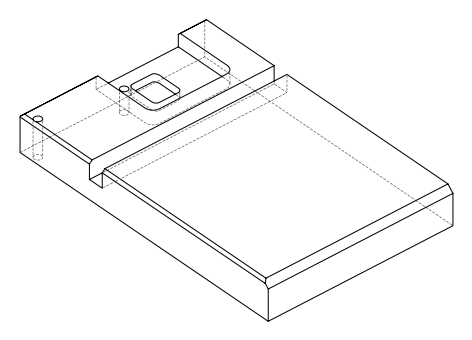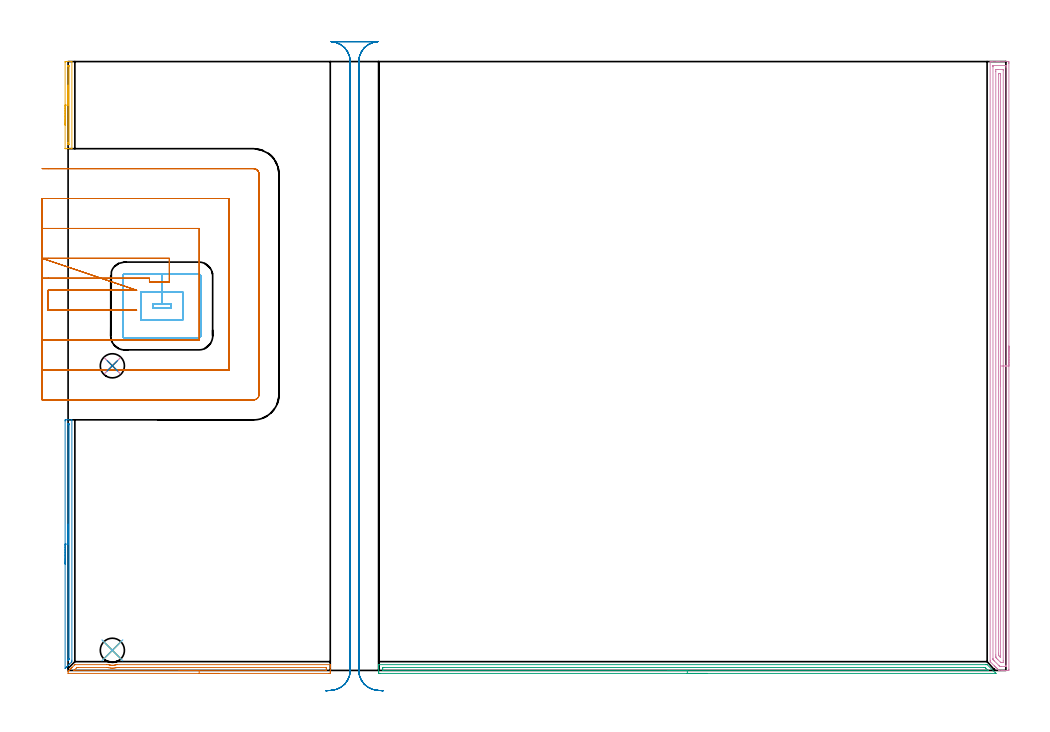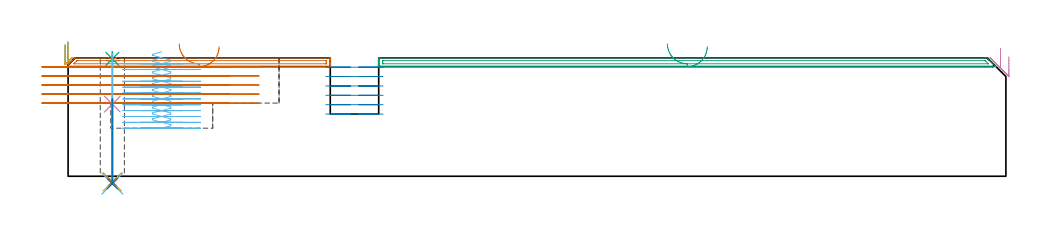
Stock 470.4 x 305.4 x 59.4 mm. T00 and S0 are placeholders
(PLAN: 14 operations, 7 tool changes, 51.7 min)
(1 AREA_MILL | FG_CHAMFER_SURFACE | UGT0205_001 | 2.25 min | 1304 mm3)
(2 AREA_MILL_1 | FG_CHAMFER_SURFACE_1 | UGT0205_001 | 2.12 min | 722 mm3)
(3 AREA_MILL_2 | FG_CHAMFER_SURFACE_2 | UGT0205_001 | 5.09 min | 3057 mm3)
(4 AREA_MILL_3 | FG_CHAMFER_SURFACE_3 | UGT0205_001 | 9.93 min | 13433 mm3)
(5 AREA_MILL_4 | FG_CHAMFER_SURFACE_4 | UGT0205_001 | 0.85 min | 259 mm3)
(6 MILL_RECTANGULAR_POCKET | POCKET_RECTANGULAR_STRAIGHT | NXT0201_011 | Follow Part, ap 3, ae 75% | 7.1 min | 77949 mm3)
(7 MILL_SLOT | SLOT_PARTIAL_RECTANGULAR | UGT0201_136 | Follow Part, ap 5, ae 75% | 14.9 min | 274937 mm3)
(8 MILL_RECTANGULAR_SLOT | SLOT_RECTANGULAR | UGT0201_136 | Follow Part, ap 5, ae 75% | 8.5 min | 209275 mm3)
(9 SPOT_DRILL | STEP1HOLE | NXT0321_9005460120000 | 0.03 min | 57 mm3)
(10 SPOT_DRILL_1 | STEP1HOLE_1 | NXT0321_9005460120000 | 0.03 min | 71 mm3)
(11 DRILL_THROUGH_HOLE_INTO_CENTER | STEP1HOLE | NXT0301_042 | 0.26 min | 2272 mm3)
(12 DRILL_TO_ENLARGE_THROUGH_HOLE | STEP1HOLE | NXT0301_092 | 0.26 min | 4488 mm3)
(13 DRILL_THROUGH_HOLE_INTO_CENTER_1 | STEP1HOLE_1 | NXT0301_042 | 0.17 min | 1418 mm3)
(14 DRILL_TO_ENLARGE_THROUGH_HOLE_1 | STEP1HOLE_1 | NXT0301_092 | 0.18 min | 2784 mm3)
(TOOL UGT0205_001 | Chamfer Mill 20 x 3 x 45 deg. | D20 FL50 Z2)
(TOOL NXT0201_011 | ENDMILL 12mm [2P460-1200-NA 1630] | D12 FL38 Z6)
(TOOL UGT0201_136 | Carbide End Mill 20.0 | D20 FL30 Z4)
(TOOL NXT0321_9005460120000 | NC Spot Drill, 142deg, 12mm, Carbide, Uncoated | D12 PA142 FL30 Z2)
(TOOL NXT0301_042 | Carbide Drill 7.1mm [860.1-0710-057A1-MM 2214] | D7.1 PA140 FL85 Z2)
(TOOL NXT0301_092 | Carbide Drill 12.1mm [860.1-1210-061A1-MM 2214] | D12.1 PA140 FL77 Z2)
(OP 1 AREA_MILL)
G17 G21 G94 G90
T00 M6
G54
G17 G0 G90 X75.75 Y-1.5 S1061 M3
G43 Z69.4 H0
Z65.
G94 G1 X75.712 Z64.128 F250.
X75.598 Z63.263
X75.409 Z62.412
X75.147 Z61.58
X74.813 Z60.774
X74.41 Z60.
X73.942 Z59.264
X73.41 Z58.572
X72.821 Z57.929
X72.178 Z57.34
X71.486 Z56.808
X70.75 Z56.34
X69.976 Z55.937
X69.17 Z55.603
X68.338 Z55.341
X67.486 Z55.152
X66.622 Z55.038
X65.75 Z55.
X0.159
X0.045 Y-1.495 Z55.004
X0.01 Y-1.493 Z55.006
X0. Y-1.316 Z55.183
Y-0.621 Z55.878
X0.002 Y-0.555 Z55.944
X0.01 Y-0.492 Z56.005
X0.159 Y-0.34 Z56.157
X0.317 Y-0.181 Z56.314
X0.474 Y-0.025 Z56.473
X0.605 Y0.106 Z56.604
X0.757 Y0.26 Z56.755
X0.909 Y0.41 Z56.907
X1.051 Y0.552 Z57.05
X1.198 Y0.7 Z57.195
X1.343 Y0.844 Z57.342
X1.497 Y0.998 Z57.496
X1.638 Y1.14 Z57.636
X1.778 Y1.279 Z57.776
X1.943 Y1.444 Z57.942
X2.079 Y1.581 Z58.077
X3.282 Y2.784 Z59.28
X3.405 Y2.894 Z59.391
X3.728 Y2.9 Z59.4
X19.349 Y2.898 Z59.398
X20.136 Y2.891 Z59.39
X20.188 Y2.886 Z59.384
X20.238 Y2.878 Z59.376
X20.675 Y2.757 Z59.257
X20.74 Y2.74 Z59.239
X21.13 Y2.66 Z59.155
X21.187 Y2.647 Z59.143
X21.372 Y2.622 Z59.118
X21.632 Y2.588 Z59.081
X21.716 Y2.582 Z59.073
X21.953 Y2.563 Z59.056
X22.022 Y2.557 Z59.05
X22.068
X22.202 Y2.56 Z59.047
X22.358 Y2.558 Z59.051
X22.514 Y2.564 Z59.061
X22.525 Z59.062
X22.97 Y2.611 Z59.106
X23.274 Y2.66 Z59.158
X23.417 Y2.684 Z59.182
X23.746 Y2.761 Z59.26
X23.861 Y2.789 Z59.287
X24.079 Y2.851 Z59.35
X24.194 Y2.886 Z59.384
X24.244 Y2.887 Z59.386
X24.494 Y2.894 Z59.394
X131.341 Y2.9 Z59.4
X131.49 Y2.894 Z59.393
X131.5 Y2.588 Z59.087
Y2.206 Z58.706
Y1.581 Z58.075
Y0.387 Z56.884
Y-0.181 Z56.313
Y-0.777 Z55.718
X131.496 Y-1.061 Z55.434
X131.49 Y-1.491 Z55.005
X131.334 Y-1.494 Z55.003
X130.895 Y-1.5 Z55.
X65.75
Y-0.086 Z56.414
X3.185 Y-0.085 Z56.415
X2.982 Y-0.081 Z56.419
X2.893 Y-0.079 Z56.421
X2.901 Y-0.061 Z56.439
X3.027 Y0.071 Z56.571
X3.16 Y0.209 Z56.709
X4.174 Y1.224 Z57.724
X4.355 Y1.402 Z57.902
X4.405 Y1.448 Z57.948
X4.432 Y1.471 Z57.971
X4.471 Y1.479 Z57.979
X4.669 Y1.481 Z57.981
X5.067 Y1.485 Z57.985
X19.444 Y1.483 Z57.983
X19.642 Y1.479 Z57.979
X19.74 Y1.477 Z57.977
X19.846 Y1.46 Z57.96
X20.238 Y1.376 Z57.876
X20.501 Y1.321 Z57.821
X21.13 Y1.22 Z57.72
X21.541 Y1.175 Z57.675
X22.022 Y1.147 Z57.647
X22.46 Y1.149 Z57.649
X22.915 Y1.181 Z57.681
X23.282 Y1.218 Z57.718
X23.807 Y1.302 Z57.802
X24.045 Y1.346 Z57.846
X24.7 Y1.473 Z57.973
X24.807 Y1.475 Z57.975
X25.592 Y1.479 Z57.979
X25.694 Y1.48 Z57.98
X129.11 Y1.485 Z57.985
X129.208 Y1.484 Z57.984
X129.468 Y1.479 Z57.979
X129.49 Y1.394 Z57.894
X129.496 Y1.2 Z57.7
X129.499 Y0.7 Z57.2
X129.498 Y0.317 Z56.817
X129.49 Y-0.068 Z56.432
X129.487 Y-0.08 Z56.42
X129.482 Y-0.082 Z56.418
X129.459 Y-0.084 Z56.416
X129.409 Y-0.085 Z56.415
X129.31 Y-0.086 Z56.414
X65.75
X64.878 Z56.452
X64.014 Z56.566
X63.162 Z56.755
X62.33 Z57.017
X61.524 Z57.351
X60.75 Z57.754
X60.014 Z58.223
X59.322 Z58.754
X58.679 Z59.343
X58.09 Z59.986
X57.558 Z60.678
X57.09 Z61.414
X56.687 Z62.188
X56.353 Z62.994
X56.091 Z63.826
X55.902 Z64.678
X55.788 Z65.543
X55.75 Z66.414
G0 Z69.4
M5
M2
(OP 2 AREA_MILL_1)
G17 G21 G94 G90
T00 M6
G54
G17 G0 G90 X-1.5 Y53.35 S1061 M3
G43 Z69.4 H0
Z66.
G94 G1 Y53.388 Z65.128 F250.
Y53.502 Z64.264
Y53.691 Z63.412
Y53.953 Z62.58
Y54.287 Z61.774
Y54.69 Z61.
Y55.158 Z60.264
Y55.69 Z59.572
Y56.279 Z58.929
Y56.922 Z58.34
Y57.614 Z57.808
Y58.35 Z57.34
Y59.124 Z56.937
Y59.93 Z56.603
Y60.762 Z56.341
Y61.614 Z56.152
Y62.478 Z56.038
Y63.35 Z56.
Y125.142
X-1.498 Y125.392 Z56.002
X-1.491 Y125.698 Z56.005
X-1.339 Y125.7 Z56.158
X-1.115 Z56.382
X-0.463 Z57.034
X-0.238 Z57.258
X0.21 Z57.709
X1.703 Z59.201
X1.803 Y125.698 Z59.296
X1.897 Y125.69 Z59.389
X1.9 Y125.586 Z59.4
Y5.115
X1.897 Y4.394 Z59.389
X1.726 Y4.226 Z59.225
X0.838 Y3.337 Z58.336
X0.393 Y2.892 Z57.892
X-0.051 Y2.448 Z57.446
X-0.596 Y1.904 Z56.903
X-0.823 Y1.676 Z56.674
X-0.94 Y1.558 Z56.557
X-1.387 Y1.114 Z56.113
X-1.493 Y1.019 Z56.006
X-1.5 Y1.114 Z56.
Y63.35
X-0.086 Z57.414
Y123.209
X-0.084 Y123.363 Z57.416
X-0.08 Y123.653 Z57.42
X-0.079 Y123.682 Z57.421
X-0.064 Y123.69 Z57.436
X-0.021 Y123.695 Z57.479
X0.034 Y123.697 Z57.534
X0.31 Z57.81
X0.429 Y123.69 Z57.929
X0.479 Y123.675 Z57.979
X0.483 Y123.521 Z57.983
X0.485 Y123.363 Z57.985
Y123.209
Y6.004
X0.484 Y5.876 Z57.984
X0.479 Y5.573 Z57.979
X0.47 Y5.431 Z57.97
X0.399 Y5.357 Z57.899
X0.164 Y5.115 Z57.664
X0.002 Y4.955 Z57.502
X-0.041 Y4.915 Z57.459
X-0.072 Y4.888 Z57.428
X-0.079 Y4.953 Z57.421
X-0.082 Y5.115 Z57.418
X-0.085 Y5.516 Z57.415
X-0.086 Y63.35 Z57.414
Y64.222 Z57.452
Y65.086 Z57.566
Y65.938 Z57.755
Y66.77 Z58.017
Y67.576 Z58.351
Y68.35 Z58.754
Y69.086 Z59.223
Y69.778 Z59.754
Y70.421 Z60.343
Y71.01 Z60.986
Y71.542 Z61.678
Y72.01 Z62.414
Y72.413 Z63.188
Y72.747 Z63.994
Y73.009 Z64.826
Y73.198 Z65.678
Y73.312 Z66.543
Y73.35 Z67.414
G0 Z69.4
M5
M2
(OP 3 AREA_MILL_2)
G17 G21 G94 G90
T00 M6
G54
G17 G0 G90 X320.6 Y-1.5 S1061 M3
G43 Z69.4 H0
Z65.
G94 G1 X320.562 Z64.128 F250.
X320.448 Z63.263
X320.259 Z62.412
X319.997 Z61.58
X319.663 Z60.774
X319.26 Z60.
X318.792 Z59.264
X318.26 Z58.572
X317.671 Z57.929
X317.028 Z57.34
X316.336 Z56.808
X315.6 Z56.34
X314.826 Z55.937
X314.02 Z55.603
X313.188 Z55.341
X312.336 Z55.152
X311.472 Z55.038
X310.6 Z55.
X156.424
X155.984 Y-1.495 Z55.002
X155.81 Y-1.491 Z55.005
X155.8 Y-1.061 Z55.434
Y-0.795 Z55.7
Y-0.181 Z56.314
Y0.351 Z56.848
Y0.7 Z57.196
Y1.232 Z57.728
Y1.581 Z58.075
Y2.278 Z58.778
Y2.552 Z59.052
X155.803 Y2.9 Z59.391
X155.977 Z59.4
X460.307
X461.006 Y2.894 Z59.392
X465.074 Y-1.173 Z55.325
X465.309 Y-1.409 Z55.09
X465.372 Y-1.474 Z55.024
X465.383 Y-1.495 Z55.004
X465.372 Y-1.5 Z55.
X310.6
Y-0.086 Z56.414
X158.115 Y-0.085 Z56.415
X157.839 Y-0.08 Z56.42
X157.812 Y-0.079 Z56.421
X157.808 Y-0.059 Z56.441
X157.803 Y-0.025 Z56.475
X157.801 Y0.008 Z56.508
X157.8 Y0.225 Z56.725
X157.802 Y0.7 Z57.2
X157.807 Y1.099 Z57.599
X157.823 Y1.479 Z57.979
X158.212 Y1.484 Z57.984
X158.308 Y1.485 Z57.985
X459.51
X459.908 Y1.48 Z57.98
X459.953 Y1.479 Z57.979
X460.027 Y1.412 Z57.912
X460.153 Y1.292 Z57.792
X460.307 Y1.143 Z57.643
X461.438 Y0.012 Z56.512
X461.475 Y-0.027 Z56.473
X461.512 Y-0.069 Z56.431
X461.52 Y-0.08 Z56.42
X461.519 Y-0.081 Z56.419
X461.486 Y-0.083 Z56.417
X461.201 Y-0.085 Z56.415
X461.105 Y-0.086 Z56.414
X310.6
X309.728 Z56.452
X308.864 Z56.566
X308.012 Z56.755
X307.18 Z57.017
X306.374 Z57.351
X305.6 Z57.754
X304.864 Z58.223
X304.172 Z58.754
X303.529 Z59.343
X302.94 Z59.986
X302.408 Z60.678
X301.94 Z61.414
X301.537 Z62.188
X301.203 Z62.994
X300.941 Z63.826
X300.752 Z64.678
X300.638 Z65.543
X300.6 Z66.414
G0 Z69.4
M5
M2
(OP 4 AREA_MILL_3)
G17 G21 G94 G90
T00 M6
G54
G17 G0 G90 X471.9 Y162.7 S1061 M3
G43 Z69.4 H0
Z60.
G94 G1 Y162.662 Z59.128 F250.
Y162.548 Z58.264
Y162.359 Z57.412
Y162.097 Z56.58
Y161.763 Z55.774
Y161.36 Z55.
Y160.892 Z54.264
Y160.36 Z53.572
Y159.771 Z52.929
Y159.128 Z52.34
Y158.436 Z51.808
Y157.7 Z51.34
Y156.926 Z50.937
Y156.12 Z50.603
Y155.288 Z50.341
Y154.437 Z50.152
Y153.572 Z50.038
Y152.7 Z50.
Y0.6
X471.897 Y0.261
X471.892 Y0.01 Z50.004
X471.566 Y0. Z50.33
X471.28 Z50.615
X470.692 Z51.202
X470.121 Z51.776
X469.819 Z52.077
X469.248 Z52.649
X468.946 Z52.95
X468.342 Z53.557
X466.982 Z54.918
X466.9 Z54.997
X466.893 Y0.006 Z55.004
X466.068 Y0.831 Z55.831
X465.454 Y1.445 Z56.443
X465.407 Y1.492 Z56.492
X465.214 Y1.686 Z56.685
X465.163 Y1.736 Z56.734
X465.11 Y1.79 Z56.789
X464.929 Y1.971 Z56.97
X464.872 Y2.027 Z57.025
X464.812 Y2.087 Z57.087
X464.644 Y2.256 Z57.255
X464.581 Y2.318 Z57.316
X462.642 Y4.258 Z59.256
X462.501 Y4.405 Z59.387
X462.5 Y5.06 Z59.4
Y305.246
X462.502 Y305.39 Z59.388
X462.614 Y305.398 Z59.278
X462.731 Y305.4 Z59.168
X463.104 Z58.795
X463.708 Z58.187
X465.756 Z56.142
X466.327 Z55.568
X466.914 Z54.981
X471.28 Z50.617
X471.566 Y305.397 Z50.332
X471.893 Y305.39 Z50.004
X471.898 Y305.139 Z50.001
X471.9 Y304.8 Z50.
Y304.458
Y152.7
X470.486 Z51.414
X470.485 Y2.596 Z51.415
X470.484 Y2.384 Z51.416
X470.48 Y2.045 Z51.42
X470.479 Y2.011 Z51.421
X470.421 Y2.007 Z51.479
X470.321 Y2.003 Z51.579
X470.195 Y2. Z51.705
X468.073 Y2.001 Z53.827
X467.573 Y2.003 Z54.327
X467.389 Y2.01 Z54.511
X467.339 Y2.023 Z54.561
X467.278 Y2.078 Z54.622
X467.2 Y2.152 Z54.7
X466.965 Y2.384 Z54.935
X464.581 Y4.769 Z57.319
X464.291 Y5.061 Z57.609
X463.988 Y5.374 Z57.912
X463.921 Y5.449 Z57.979
X463.919 Y5.487 Z57.981
X463.916 Y5.571 Z57.984
X463.915 Y5.741 Z57.985
X463.914 Y5.953 Z57.986
X463.915 Y302.804 Z57.985
X463.916 Y303.016 Z57.984
X463.92 Y303.355 Z57.98
X463.921 Y303.389 Z57.979
X463.979 Y303.393 Z57.921
X464.079 Y303.397 Z57.821
X464.205 Y303.4 Z57.695
X470.317 Y303.399 Z51.583
X470.443 Y303.394 Z51.457
X470.467 Y303.39 Z51.433
X470.479 Y303.382 Z51.421
X470.481 Y303.356 Z51.419
X470.484 Y303.228 Z51.416
X470.485 Y303.016 Z51.415
X470.486 Y302.335 Z51.414
Y152.7
X469.072 Z52.828
X469.071 Y4.933 Z52.829
X469.068 Y4.169 Z52.832
X469.066 Y4.046 Z52.834
X469.063 Y4.01 Z52.837
X469.028 Y4.007 Z52.872
X468.946 Y4.004 Z52.954
X468.238 Y4.001 Z53.662
X468.073 Y4.002 Z53.827
X467.908 Y4.006 Z53.992
X467.801 Y4.01 Z54.099
X467.745 Y4.062 Z54.155
X467.632 Y4.169 Z54.268
X466.327 Y5.472 Z55.573
X465.847 Y5.953 Z56.053
X465.454 Y6.353 Z56.446
X465.338 Y6.473 Z56.562
X465.332 Y6.717 Z56.568
X465.33 Y6.845 Z56.57
X465.329 Y6.973 Z56.571
Y7.737
Y300.467
X465.332 Y301.231 Z56.568
X465.334 Y301.354 Z56.566
X465.337 Y301.39 Z56.563
X465.372 Y301.393 Z56.528
X465.454 Y301.396 Z56.446
X466.162 Y301.4 Z55.738
X466.327 Z55.573
X468.781 Z53.119
X468.946 Y301.399 Z52.954
X469.001 Y301.397 Z52.899
X469.044 Y301.391 Z52.856
X469.065 Y301.387 Z52.835
X469.066 Y301.359 Z52.834
X469.07 Y301.231 Z52.83
X469.071 Y301.104 Z52.829
X469.072 Y152.7 Z52.828
X467.657 Z54.243
Y7.27
X467.654 Y6.845 Z54.246
X467.65 Y6.638 Z54.25
X467.646 Y6.615 Z54.254
X467.572 Y6.684 Z54.328
X467.405 Y6.845 Z54.495
X467.2 Y7.05 Z54.7
X466.862 Y7.394 Z55.038
X466.778 Y7.483 Z55.122
X466.75 Y7.529 Z55.15
X466.747 Y7.582 Z55.153
X466.745 Y7.737 Z55.155
X466.743 Y8.204 Z55.157
Y8.629
Y299.022
X466.744 Y299.178 Z55.156
X466.746 Y299.303 Z55.154
X466.749 Y299.378 Z55.151
X466.788 Y299.39 Z55.112
X467.2 Y299.399 Z54.7
X467.247 Y299.4 Z54.653
X467.602 Y299.392 Z54.298
X467.643 Y299.39 Z54.257
X467.651 Y299.367 Z54.249
X467.655 Y299.321 Z54.245
X467.656 Y299.275 Z54.244
X467.657 Y298.98 Z54.243
Y298.555
Y152.7
Y151.828 Z54.281
Y150.964 Z54.395
Y150.112 Z54.583
Y149.28 Z54.846
Y148.474 Z55.18
Y147.7 Z55.582
Y146.964 Z56.051
Y146.272 Z56.582
Y145.629 Z57.172
Y145.04 Z57.815
Y144.509 Z58.507
Y144.04 Z59.243
Y143.637 Z60.016
Y143.303 Z60.822
Y143.041 Z61.654
Y142.852 Z62.506
Y142.738 Z63.371
Y142.7 Z64.243
G0 Z69.4
M5
M2
(OP 5 AREA_MILL_4)
G17 G21 G94 G90
T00 M6
G54
G17 G0 G90 X-1.5 Y273.55 S1061 M3
G43 Z69.4 H0
Z66.
G94 G1 Y273.588 Z65.128 F250.
Y273.702 Z64.263
Y273.891 Z63.412
Y274.153 Z62.58
Y274.487 Z61.774
Y274.89 Z61.
Y275.358 Z60.264
Y275.89 Z59.572
Y276.479 Z58.929
Y277.122 Z58.34
Y277.814 Z57.808
Y278.55 Z57.34
Y279.324 Z56.937
Y280.13 Z56.603
Y280.962 Z56.341
Y281.813 Z56.152
Y282.678 Z56.038
Y283.55 Z56.
Y305.054
X-1.496 Y305.303 Z56.004
X-1.492 Y305.398 Z56.006
X-1.307 Y305.4 Z56.191
X-1.115 Z56.382
X-0.43 Z57.067
X-0.238 Z57.258
X0.146 Z57.645
X1.131 Z58.63
X1.515 Z59.013
X1.731 Z59.23
X1.817 Y305.398 Z59.311
X1.897 Y305.39 Z59.389
X1.9 Y305.303 Z59.4
Y261.797
X1.897 Y261.71 Z59.389
X1.818 Y261.702 Z59.311
X1.731 Y261.7 Z59.23
X0.146 Z57.645
X-0.238 Z57.258
X-0.43 Z57.067
X-1.115 Z56.382
X-1.345 Z56.153
X-1.493 Y261.71 Z56.004
X-1.495 Y261.723 Z56.003
X-1.5 Y261.797 Z56.
Y283.55
X-0.086 Z57.414
X-0.085 Y302.928 Z57.415
X-0.084 Y303.083 Z57.416
X-0.079 Y303.37 Z57.421
X-0.073 Y303.391 Z57.427
X-0.05 Y303.394 Z57.45
X-0.009 Y303.398 Z57.491
X0.044 Y303.399 Z57.544
X0.328 Y303.397 Z57.828
X0.434 Y303.39 Z57.934
X0.479 Y303.382 Z57.979
X0.483 Y303.241 Z57.983
X0.485 Y303.083 Z57.985
Y302.928
Y263.961
X0.481 Y263.792 Z57.981
X0.479 Y263.717 Z57.979
X0.245 Y263.708 Z57.745
X0.071 Y263.704 Z57.571
X-0.034 Y263.71 Z57.466
X-0.079 Y263.718 Z57.421
X-0.083 Y263.859 Z57.417
X-0.084 Y264.017 Z57.416
X-0.086 Y264.596 Z57.414
Y264.75
Y283.55
Y284.422 Z57.452
Y285.286 Z57.566
Y286.138 Z57.755
Y286.97 Z58.017
Y287.776 Z58.351
Y288.55 Z58.754
Y289.286 Z59.223
Y289.978 Z59.754
Y290.621 Z60.343
Y291.21 Z60.986
Y291.741 Z61.678
Y292.21 Z62.414
Y292.613 Z63.188
Y292.947 Z63.994
Y293.209 Z64.826
Y293.398 Z65.678
Y293.512 Z66.543
Y293.55 Z67.414
G0 Z69.4
M5
M2
(OP 6 MILL_RECTANGULAR_POCKET)
G17 G21 G94 G90
T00 M6
G54
G17 G0 G90 X46.925 Y183.8 S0 M3
G43 Z69.4 H1
Z62.4
G94 G1 X42.4 Z61.188 F250.
Y181.8 Z60.652
X51.5 Z58.213
Y183.8 Z57.677
X46.95 Z56.458
X42.4 F500.
Y181.8
X51.5
Y183.8
X46.95
Y189.8
X36.4
Y175.8
X57.5
Y189.8
X46.95
Y198.8
X28.3
G3 X27.4 Y197.9 R0.9
G1 Y167.7
G3 X28.3 Y166.8 R0.9
G1 X65.6
G3 X66.5 Y167.7 R0.9
G1 Y197.9
G3 X65.6 Y198.8 R0.9
G1 X46.95
X45.95
G0 X46.925 Y183.8 Z59.458
G1 X42.4 Z58.246 F250.
Y181.8 Z57.71
X51.5 Z55.272
Y183.8 Z54.736
X46.95 Z53.517
X42.4 F500.
Y181.8
X51.5
Y183.8
X46.95
Y189.8
X36.4
Y175.8
X57.5
Y189.8
X46.95
Y198.8
X28.3
G3 X27.4 Y197.9 R0.9
G1 Y167.7
G3 X28.3 Y166.8 R0.9
G1 X65.6
G3 X66.5 Y167.7 R0.9
G1 Y197.9
G3 X65.6 Y198.8 R0.9
G1 X46.95
X45.95
G0 X46.925 Y183.8 Z56.517
G1 X42.4 Z55.304 F250.
Y181.8 Z54.768
X51.5 Z52.33
Y183.8 Z51.794
X46.95 Z50.575
X42.4 F500.
Y181.8
X51.5
Y183.8
X46.95
Y189.8
X36.4
Y175.8
X57.5
Y189.8
X46.95
Y198.8
X28.3
G3 X27.4 Y197.9 R0.9
G1 Y167.7
G3 X28.3 Y166.8 R0.9
G1 X65.6
G3 X66.5 Y167.7 R0.9
G1 Y197.9
G3 X65.6 Y198.8 R0.9
G1 X46.95
X45.95
G0 X46.925 Y183.8 Z53.575
G1 X42.4 Z52.363 F250.
Y181.8 Z51.827
X51.5 Z49.388
Y183.8 Z48.852
X46.95 Z47.633
X42.4 F500.
Y181.8
X51.5
Y183.8
X46.95
Y189.8
X36.4
Y175.8
X57.5
Y189.8
X46.95
Y198.8
X28.3
G3 X27.4 Y197.9 R0.9
G1 Y167.7
G3 X28.3 Y166.8 R0.9
G1 X65.6
G3 X66.5 Y167.7 R0.9
G1 Y197.9
G3 X65.6 Y198.8 R0.9
G1 X46.95
X45.95
G0 X46.925 Y183.8 Z50.633
G1 X42.4 Z49.421 F250.
Y181.8 Z48.885
X51.5 Z46.447
Y183.8 Z45.911
X46.95 Z44.692
X42.4 F500.
Y181.8
X51.5
Y183.8
X46.95
Y189.8
X36.4
Y175.8
X57.5
Y189.8
X46.95
Y198.8
X28.3
G3 X27.4 Y197.9 R0.9
G1 Y167.7
G3 X28.3 Y166.8 R0.9
G1 X65.6
G3 X66.5 Y167.7 R0.9
G1 Y197.9
G3 X65.6 Y198.8 R0.9
G1 X46.95
X45.95
G0 X46.925 Y183.8 Z47.692
G1 X42.4 Z46.479 F250.
Y181.8 Z45.943
X51.5 Z43.505
Y183.8 Z42.969
X46.95 Z41.75
X42.4 F500.
Y181.8
X51.5
Y183.8
X46.95
Y189.8
X36.4
Y175.8
X57.5
Y189.8
X46.95
Y198.8
X28.3
G3 X27.4 Y197.9 R0.9
G1 Y167.7
G3 X28.3 Y166.8 R0.9
G1 X65.6
G3 X66.5 Y167.7 R0.9
G1 Y197.9
G3 X65.6 Y198.8 R0.9
G1 X46.95
X45.95
G0 X46.925 Y183.8 Z44.75
G1 X42.4 Z43.538 F250.
Y181.8 Z43.002
X51.5 Z40.563
Y183.8 Z40.027
X46.95 Z38.808
X42.4 F500.
Y181.8
X51.5
Y183.8
X46.95
Y189.8
X36.4
Y175.8
X57.5
Y189.8
X46.95
Y198.8
X28.3
G3 X27.4 Y197.9 R0.9
G1 Y167.7
G3 X28.3 Y166.8 R0.9
G1 X65.6
G3 X66.5 Y167.7 R0.9
G1 Y197.9
G3 X65.6 Y198.8 R0.9
G1 X46.95
X45.95
G0 X46.925 Y183.8 Z41.808
G1 X42.4 Z40.596 F250.
Y181.8 Z40.06
X51.5 Z37.622
Y183.8 Z37.086
X46.95 Z35.867
X42.4 F500.
Y181.8
X51.5
Y183.8
X46.95
Y189.8
X36.4
Y175.8
X57.5
Y189.8
X46.95
Y198.8
X28.3
G3 X27.4 Y197.9 R0.9
G1 Y167.7
G3 X28.3 Y166.8 R0.9
G1 X65.6
G3 X66.5 Y167.7 R0.9
G1 Y197.9
G3 X65.6 Y198.8 R0.9
G1 X46.95
X45.95
G0 X46.925 Y183.8 Z38.867
G1 X42.4 Z37.654 F250.
Y181.8 Z37.118
X51.5 Z34.68
Y183.8 Z34.144
X46.95 Z32.925
X42.4 F500.
Y181.8
X51.5
Y183.8
X46.95
Y189.8
X36.4
Y175.8
X57.5
Y189.8
X46.95
Y198.8
X28.3
G3 X27.4 Y197.9 R0.9
G1 Y167.7
G3 X28.3 Y166.8 R0.9
G1 X65.6
G3 X66.5 Y167.7 R0.9
G1 Y197.9
G3 X65.6 Y198.8 R0.9
G1 X46.95
X45.95
G0 X46.925 Y183.8 Z35.925
G1 X42.4 Z34.713 F250.
Y181.8 Z34.177
X51.5 Z31.738
Y183.8 Z31.202
X46.95 Z29.983
X42.4 F500.
Y181.8
X51.5
Y183.8
X46.95
Y189.8
X36.4
Y175.8
X57.5
Y189.8
X46.95
Y198.8
X28.3
G3 X27.4 Y197.9 R0.9
G1 Y167.7
G3 X28.3 Y166.8 R0.9
G1 X65.6
G3 X66.5 Y167.7 R0.9
G1 Y197.9
G3 X65.6 Y198.8 R0.9
G1 X46.95
X45.95
G0 X46.925 Y183.8 Z32.983
G1 X42.4 Z31.771 F250.
Y181.8 Z31.235
X51.5 Z28.797
Y183.8 Z28.261
X46.95 Z27.042
X42.4 F500.
Y181.8
X51.5
Y183.8
X46.95
Y189.8
X36.4
Y175.8
X57.5
Y189.8
X46.95
Y198.8
X28.3
G3 X27.4 Y197.9 R0.9
G1 Y167.7
G3 X28.3 Y166.8 R0.9
G1 X65.6
G3 X66.5 Y167.7 R0.9
G1 Y197.9
G3 X65.6 Y198.8 R0.9
G1 X46.95
X45.95
G0 X46.925 Y183.8 Z30.042
G1 X42.4 Z28.829 F250.
Y181.8 Z28.293
X51.5 Z25.855
Y183.8 Z25.319
X46.95 Z24.1
X42.4 F500.
Y181.8
X51.5
Y183.8
X46.95
Y189.8
X36.4
Y175.8
X57.5
Y189.8
X46.95
Y198.8
X28.3
G3 X27.4 Y197.9 R0.9
G1 Y167.7
G3 X28.3 Y166.8 R0.9
G1 X65.6
G3 X66.5 Y167.7 R0.9
G1 Y197.9
G3 X65.6 Y198.8 R0.9
G1 X46.95
X45.95
G0 Z69.4
M5
M2
(OP 7 MILL_SLOT)
G17 G21 G94 G90
T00 M6
G54
G17 G0 G90 X-13. Y196.7 S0 M3
G43 Z69.4 H0
Z54.86
G94 G1 X-10. F250.
X40.8 F500.
Y194.8
X50.8
Y196.7
Y206.7
X-10.
X-13. F250.
X34.4 Y190.7 F500.
X31.4 F250.
X-10. F500.
Y180.7
X31.4
X34.4 F250.
G0 Z69.4
X-13. Y165.7
Z54.86
G1 X-10.
X65.8 F500.
Y221.7
X-10.
X-13. F250.
Y150.7
X-10.
X80.8 F500.
Y236.7
X-10.
X-13. F250.
Y135.7
X-10.
X93. F500.
G3 X95.8 Y138.5 R2.8
G1 Y248.9
G3 X93. Y251.7 R2.8
G1 X-10.
X-13. F250.
G0 Y196.7 Z50.32
G1 X-10.
X40.8 F500.
Y194.8
X50.8
Y196.7
Y206.7
X-10.
X-13. F250.
X34.4 Y190.7 F500.
X31.4 F250.
X-10. F500.
Y180.7
X31.4
X34.4 F250.
G0 Z69.4
X-13. Y165.7
Z50.32
G1 X-10.
X65.8 F500.
Y221.7
X-10.
X-13. F250.
Y150.7
X-10.
X80.8 F500.
Y236.7
X-10.
X-13. F250.
Y135.7
X-10.
X93. F500.
G3 X95.8 Y138.5 R2.8
G1 Y248.9
G3 X93. Y251.7 R2.8
G1 X-10.
X-13. F250.
G0 Y196.7 Z45.78
G1 X-10.
X40.8 F500.
Y194.8
X50.8
Y196.7
Y206.7
X-10.
X-13. F250.
X34.4 Y190.7 F500.
X31.4 F250.
X-10. F500.
Y180.7
X31.4
X34.4 F250.
G0 Z69.4
X-13. Y165.7
Z45.78
G1 X-10.
X65.8 F500.
Y221.7
X-10.
X-13. F250.
Y150.7
X-10.
X80.8 F500.
Y236.7
X-10.
X-13. F250.
Y135.7
X-10.
X93. F500.
G3 X95.8 Y138.5 R2.8
G1 Y248.9
G3 X93. Y251.7 R2.8
G1 X-10.
X-13. F250.
G0 Y196.7 Z41.24
G1 X-10.
X40.8 F500.
Y194.8
X50.8
Y196.7
Y206.7
X-10.
X-13. F250.
X34.4 Y190.7 F500.
X31.4 F250.
X-10. F500.
Y180.7
X31.4
X34.4 F250.
G0 Z69.4
X-13. Y165.7
Z41.24
G1 X-10.
X65.8 F500.
Y221.7
X-10.
X-13. F250.
Y150.7
X-10.
X80.8 F500.
Y236.7
X-10.
X-13. F250.
Y135.7
X-10.
X93. F500.
G3 X95.8 Y138.5 R2.8
G1 Y248.9
G3 X93. Y251.7 R2.8
G1 X-10.
X-13. F250.
G0 Y196.7 Z36.7
G1 X-10.
X40.8 F500.
Y194.8
X50.8
Y196.7
Y206.7
X-10.
X-13. F250.
X34.4 Y190.7 F500.
X31.4 F250.
X-10. F500.
Y180.7
X31.4
X34.4 F250.
G0 Z69.4
X-13. Y165.7
Z36.7
G1 X-10.
X65.8 F500.
Y221.7
X-10.
X-13. F250.
Y150.7
X-10.
X80.8 F500.
Y236.7
X-10.
X-13. F250.
Y135.7
X-10.
X93. F500.
G3 X95.8 Y138.5 R2.8
G1 Y248.9
G3 X93. Y251.7 R2.8
G1 X-10.
X-13. F250.
G0 Z69.4
M5
M2
(OP 8 MILL_RECTANGULAR_SLOT)
G17 G21 G94 G90
T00 M6
G54
G17 G0 G90 X158.017 Y-10.202 S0 M3
G43 Z69.4 H0
Z54.7
G94 G1 X155.026 Y-9.97 F250.
G2 X145.8 Y0. R10. F500.
G1 Y305.4
G2 X155.353 Y315.39 R10.
G1 Y315.4
X131.947
Y315.39
G2 X141.5 Y305.4 R10.
G1 Y0.
G2 X132.274 Y-9.97 R10.
G1 X129.283 Y-10.202 F250.
G0 X158.017 Z50.
G1 X155.026 Y-9.97
G2 X145.8 Y0. R10. F500.
G1 Y305.4
G2 X155.353 Y315.39 R10.
G1 Y315.4
X131.947
Y315.39
G2 X141.5 Y305.4 R10.
G1 Y0.
G2 X132.274 Y-9.97 R10.
G1 X129.283 Y-10.202 F250.
G0 X158.017 Z45.3
G1 X155.026 Y-9.97
G2 X145.8 Y0. R10. F500.
G1 Y305.4
G2 X155.353 Y315.39 R10.
G1 Y315.4
X131.947
Y315.39
G2 X141.5 Y305.4 R10.
G1 Y0.
G2 X132.274 Y-9.97 R10.
G1 X129.283 Y-10.202 F250.
G0 X158.017 Z40.6
G1 X155.026 Y-9.97
G2 X145.8 Y0. R10. F500.
G1 Y305.4
G2 X155.353 Y315.39 R10.
G1 Y315.4
X131.947
Y315.39
G2 X141.5 Y305.4 R10.
G1 Y0.
G2 X132.274 Y-9.97 R10.
G1 X129.283 Y-10.202 F250.
G0 X158.017 Z35.9
G1 X155.026 Y-9.97
G2 X145.8 Y0. R10. F500.
G1 Y305.4
G2 X155.353 Y315.39 R10.
G1 Y315.4
X131.947
Y315.39
G2 X141.5 Y305.4 R10.
G1 Y0.
G2 X132.274 Y-9.97 R10.
G1 X129.283 Y-10.202 F250.
G0 X158.017 Z31.2
G1 X155.026 Y-9.97
G2 X145.8 Y0. R10. F500.
G1 Y305.4
G2 X155.353 Y315.39 R10.
G1 Y315.4
X131.947
Y315.39
G2 X141.5 Y305.4 R10.
G1 Y0.
G2 X132.274 Y-9.97 R10.
G1 X129.283 Y-10.202 F250.
G0 Z69.4
M5
M2
(OP 9 SPOT_DRILL)
G17 G21 G94 G90
T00 M6
G54
G17 G0 G90 X22.2 Y10.1 S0 M3
G43 Z69.4 H0
G94 G81 G98 Z58.879 F250. R62.4
G80
M5
M2
(OP 10 SPOT_DRILL_1)
G17 G21 G94 G90
T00 M6
G54
G17 G0 G90 X22.2 Y152.8 S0 M3
G43 Z69.4 H0
G94 G81 G98 Z36.179 F250. R39.7
G80
M5
M2
(OP 11 DRILL_THROUGH_HOLE_INTO_CENTER)
G17 G21 G94 G90
T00 M6
G54
G17 G0 G90 X22.2 Y10.1 S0 M3
G43 Z69.4 H1
G94 G73 G98 Z-2.792 F250. Q6.91 R61.4
G80
M5
M2
(OP 12 DRILL_TO_ENLARGE_THROUGH_HOLE)
G17 G21 G94 G90
T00 M6
G54
G17 G0 G90 X22.2 Y10.1 S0 M3
G43 Z69.4 H1
G94 G73 G98 Z-3.702 F250. Q10.517 R61.4
G80
M5
M2
(OP 13 DRILL_THROUGH_HOLE_INTO_CENTER_1)
G17 G21 G94 G90
T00 M6
G54
G17 G0 G90 X22.2 Y152.8 S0 M3
G43 Z69.4 H1
G94 G73 G98 Z-2.792 F250. Q6.582 R38.7
G80
M5
M2
(OP 14 DRILL_TO_ENLARGE_THROUGH_HOLE_1)
G17 G21 G94 G90
T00 M6
G54
G17 G0 G90 X22.2 Y152.8 S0 M3
G43 Z69.4 H1
G94 G73 G98 Z-3.702 F250. Q10.101 R38.7
G80
M5
M2
